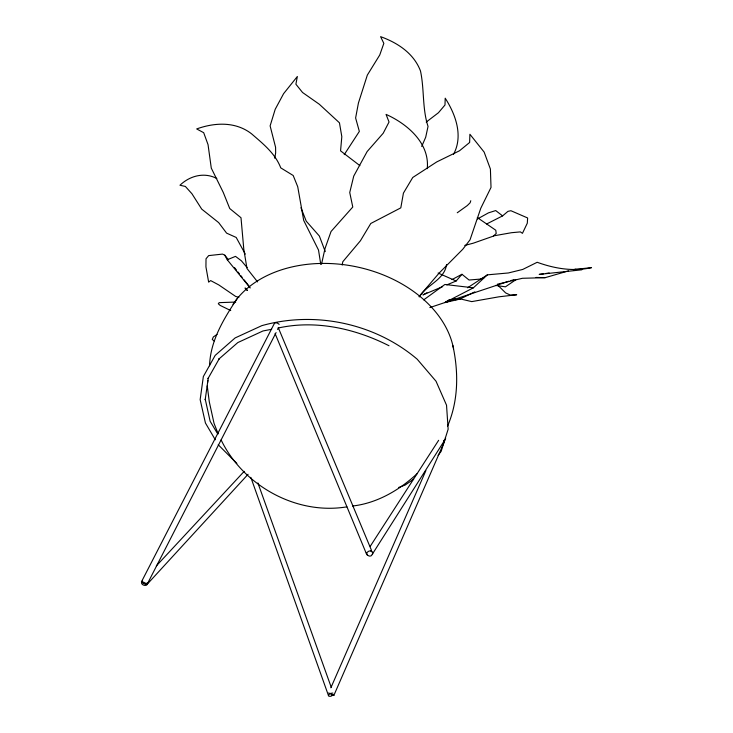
<?xml version="1.0" encoding="UTF-8"?>
<svg xmlns="http://www.w3.org/2000/svg" width="733" height="733" viewBox="0 0 733 733"><rect width="100%" height="100%" fill="white"/><g stroke="black" fill="none" stroke-linecap="round" stroke-linejoin="round"><path stroke-width="1.1" d="M366.326 552.728L366.949 554.799L369.047 556.008A3.692 3.225 35.9 0 0 371.402 555.641L445.527 438.875A2.226 2.016 33.8 0 0 445.371 437.674M207.622 382.544L207.86 380.29M209.556 365.776C210.325 340.781 223.574 319.102 236.988 298.872M274.756 158.227L275.654 152.904L275.581 147.287L270.12 125.884L275.196 109.309L283.598 93.668L297.351 76.498L295.894 84.203L302.555 92.495L319.286 104.233L339.452 122.814L341.816 136.668L340.561 150.851L359.885 165.631M342.174 265.08L342.797 261.727L360.425 240.754L370.797 223.473L400.804 207.86L403.425 193.109L412.752 177.478L436.721 161.929L459.49 150.787L469.633 142.477L469.899 134.249L484.137 152.079L490.404 169.039L491.018 187.437L480.802 208.209L470.018 239.847L462.743 249.293L439.269 272.933L419.038 296.553M321.54 264.091L324.994 248.597L331.041 231.5L352.775 207.018L349.742 192.513L353.737 176.103L367.151 151.539L383.212 133.232L389.04 122.008L386.044 114.375C407.291 123.914 429.868 143.118 427.257 168.7M446.562 264.558C444.464 279.942 426.643 284.688 419.276 296.966M470.778 200.723L470.128 202.775L467.269 205.588L457.255 212.762M447.588 426.084C458.51 400.557 458.675 372.346 452.857 345.5M372.401 554.588L372.621 553.91A2.712 2.364 35.8 0 0 371.998 551.839L370.696 550.877M453.507 154.315C463.467 136.091 455.651 114.394 445.206 98.204L444.995 104.984L438.435 112.745L426.203 122.09M421.713 146.463L425.699 137.227L428.035 126.415C422.153 108.502 424.444 89.316 420.485 70.964C413.815 53.344 397.625 42.798 380.583 36.65L383.835 43.375L379.749 54.984L367.334 75.087L358.428 103.023L355.615 117.976L359.344 131.418L344.226 154.654M331.893 695.122L333.827 695.489L444.528 441.321L443.932 440.35M330.867 687.792L425.882 470.623M144.942 584.137L147.021 584.558L276.075 332.58M277.633 329.529L278.677 327.495M142.843 583.028A3.482 0.687 26.6 0 1 142.275 582.643L141.469 581.8L274.655 322.914A2.336 0.898 27.1 0 1 275.571 322.566L277.431 323.18A3.189 1.228 27.1 0 1 279.154 324.38M444.528 441.321L443.694 441.66M370.238 546.323L438.636 440.304M445.334 439.443L444.482 440.35A3.033 2.758 33.9 0 1 443.886 440.625M438.059 455.367L441.119 451.418L448.147 429.19L446.534 405.212L436.034 381.242L417.169 359.179C374.975 323.308 315.043 310.645 261.818 325.654L235.119 337.931L215.19 355.386L203.353 376.533L200.155 399.641L205.432 423.005L215.3 439.782M446.791 284.908L456.128 280.996L461.982 274.289L469.056 280.024L479.95 279.117L483.862 277.871M142.349 580.957C138.693 584.778 148.203 587.948 147.205 582.579M146.792 584.687L248.066 474.297M156.34 565.894L244.19 471.356M417.077 473.701C399.393 490.166 376.89 503.287 352.536 506.017M333.139 694.802L331.536 695.956A2.419 1.145 -21.5 0 1 329.63 696.35L328.54 695.764L250.823 477.339M474.801 291.881L459.802 299.119L444.876 302.564L473.381 287.822L487.381 274.848L508.345 272.969L522.73 269.442L537.188 262.277C554.478 268.562 573.353 271.778 591.531 267.646L573.655 269.515M486.648 223.986L502.591 215.887L507.951 211.361L510.91 210.719L527.632 217.967L527.302 223.189L522.446 233.332L520.357 231.894L511.542 232.7L493.501 235.889M423.692 299.879L444.894 284.468L473.381 287.822M413.614 479.217L405.129 485.063L398.715 487.445M217.032 334.404L213.358 336.933L212.268 339.434L214.063 340.946M515.766 279.795L505.449 286.814L495.526 285.43M449.604 299.485L444.876 302.564L455.413 298.523M467.544 287.785L487.381 274.848M477.485 218.947L488.453 212.863L495.71 210.563L502.591 215.887M426.927 292.797L422.923 294.904L442.64 286.649M451.968 279.575L461.982 274.289M238.885 297.323L235.696 296.462L218.837 284.954L210.646 280.583L208.648 282.141L205.936 266.858L206.019 258.786L208.667 255.606L222.539 254.094L224.793 255.176L227.257 259.766L235.504 256.367L241.423 260.829L247.131 267.618M429.84 307.567L508.803 281.234M497.368 284.221L522.437 278.283L545.16 277.67L568.533 270.889M510.892 280.602L514.025 279.639M464.777 245.427L473.28 243.191L493.3 236.154L496.204 233.497L495.783 230.235L477.311 217.564M573.783 269.68L575.881 269.203M271.65 329.291L262.973 330.968L237.813 342.568L218.892 359.042L219.249 358.703L208.035 378.53L208.264 378.072L205.185 399.742L205.249 399.247L210.142 421.264L217.289 433.221M278.155 328.036C315.648 319.652 355.221 328.595 389.003 345.747M346.901 506.842C296.37 515.281 243.154 485.686 221.091 439.892M543.629 273.785L539.186 274.417L581.828 269.799M545.856 273.464L549.191 272.997M455.321 299.742L459.802 299.119M328.65 692.932L333.827 695.489M235.751 302.051L219.176 302.656L218.306 303.764L220.12 305.386L230.748 310.59M536.052 277.44L545.16 277.67M332.91 693.079L330.491 693.372L328.888 694.527A3.299 1.558 -21.5 0 0 328.54 695.764M459.087 298.624L471.759 301.611L498.953 296.81L516.692 294.748L510.48 295.124L505.66 292.925L497.927 285.302M216.821 178.513C204.278 171.898 189.865 175.737 179.961 185.247L185.367 186.448L191.936 193.741L201.703 209.107L218.672 222.621L226.598 233.131L236.2 237.455L245.289 254.094M367.517 554.973C364.402 553.186 370.083 549.237 371.952 551.445M438.105 273.033L456.128 280.996M236.869 463.43L218.205 444.72M227.257 259.766L250.219 287.977M257.585 281.903L246.984 268.489L243.805 249.321L241.001 217.747L229.741 208.538L223.281 192.467L211.278 168.104L208.044 144.648L203.692 132.691L196.673 128.935C214.796 122.42 235.605 121.394 251.547 133.8C262.945 143.705 275.159 153.307 280.766 167.875L293.191 175.499L297.726 186.732L303.7 220.431L318.516 250.054L320.788 264.521M224.793 255.176L228.265 259.601M234.496 267.572L236.576 270.23M237.968 271.998L239.352 273.776M240.736 275.544L242.119 277.312M244.199 279.969L249.742 287.052M274.875 323.583L274.655 322.914M147.021 584.558L146.224 583.715A3.482 0.687 26.6 0 0 144.273 582.552L142.303 581.764A2.547 0.504 26.6 0 0 141.469 581.8M278.311 327.743L371.512 550.391M275.086 333.552L366.436 553.836M218.196 433.909L214.054 423.39L209.299 401.831L207.256 385.924M300.942 207.723L306.229 221.164L319.359 236.026L325.26 251.611M257.897 482.955L331.188 687.123M233.03 304.323A117.17 84.964 11.5 0 1 355.386 266.592A117.17 84.964 11.5 0 1 453.58 348.926M144.227 583.798A3.482 0.687 26.6 0 1 143.503 583.422M247.387 290.46L245.042 288.005L247.333 290.442"/></g></svg>
